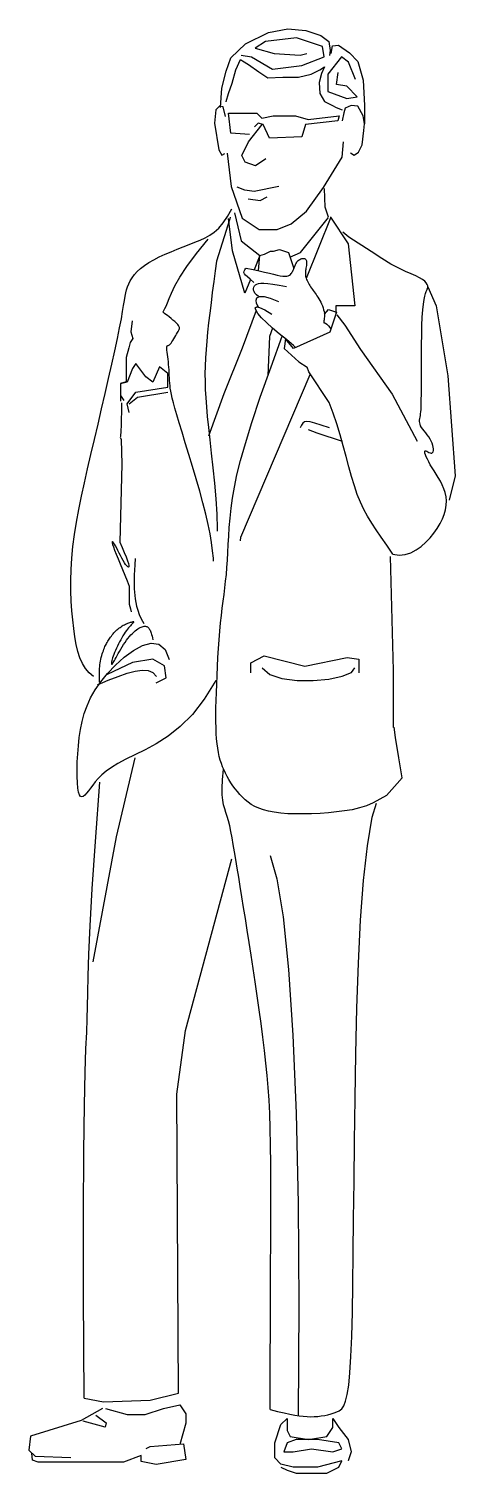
# Model space of a CAD drawing. Extents: x 226.72 to 227.23, y 98.62 to 100.34.
import ezdxf

# ---------------------------------------------------------------- set-up
doc = ezdxf.new("R2010")
doc.units = 0
doc.header["$MEASUREMENT"] = 0
doc.layers.get('0').update_dxf_attribs({"linetype": 'CONTINUOUS'})

# ---------------------------------------------------------------- blocks, each defined once
blk = doc.blocks.new('MAN-1')
for p, q in [((-6.829, 2.778), (-7.843, 2.199)), ((-6.684, 2.778), (-5.67, 2.488)), ((-4.801, 2.488), (-3.932, 2.778)), ((-3.932, 2.778), (-3.159, 2.948)), ((-3.159, 2.948), (-2.869, 2.514)), ((-7.843, 2.199), (-10.247, 1.449)), ((-5.67, 2.488), (-4.801, 2.488)), ((-2.869, 2.079), (-3.159, 1.065)), ((-2.869, 2.514), (-2.869, 2.079)), ((-10.247, 1.449), (-10.329, 0.791))]:
    blk.add_line(p, q)
for points in [[(-1.238, 64.656), (-1.167, 65.574), (-0.956, 66.386), (-0.744, 67.021), (-0.038, 67.692), (1.056, 68.222), (1.974, 68.398), (2.821, 68.327), (3.527, 68.08), (3.915, 67.798), (3.985, 67.374), (3.95, 67.127)], [(-0.246, 67.146), (0.247, 67.064), (1.233, 66.489), (2.629, 66.653), (3.698, 67.064), (3.615, 67.558), (2.383, 67.969), (0.904, 67.804), (0.411, 67.475), (1.315, 67.229), (2.547, 67.146), (2.876, 67.229)], [(4.021, 67.233), (4.091, 67.586), (4.374, 67.621), (4.903, 67.268), (5.291, 66.845), (5.538, 65.962), (5.609, 64.762), (5.609, 63.879)], [(-0.954, 64.93), (-0.956, 64.938), (-0.85, 65.327), (-0.673, 65.821), (-0.497, 66.456), (-0.285, 66.951), (-0.179, 66.88), (0.103, 66.704), (0.597, 66.351), (1.021, 66.068), (1.727, 66.103), (2.468, 66.103), (3.068, 66.245), (3.491, 66.456), (3.703, 66.598), (3.562, 66.28), (3.456, 65.856), (3.491, 65.327), (3.703, 64.938), (4.091, 64.762), (4.268, 64.656), (4.55, 64.55)], [(5.177, 65.995), (4.848, 66.818), (4.519, 67.064), (3.862, 66.242), (3.862, 65.42), (4.766, 65.091), (5.259, 65.173), (4.766, 65.667), (4.273, 65.749), (4.355, 66.324)], [(-0.991, 64.232), (-1.097, 64.691), (-1.273, 64.727), (-1.45, 64.55), (-1.52, 63.915), (-1.309, 62.644), (-1.167, 62.397), (-1.026, 62.467)], [(4.938, 62.503), (5.115, 62.397), (5.327, 62.538), (5.503, 62.891), (5.574, 63.562), (5.609, 63.879), (5.538, 64.268), (5.291, 64.727), (4.974, 64.762), (4.691, 64.621), (4.621, 64.409), (4.55, 64.021)], [(0.148, 63.383), (-0.739, 63.442), (-0.857, 64.388), (0.503, 64.388), (0.739, 64.152), (1.271, 64.27), (2.335, 64.27), (2.927, 64.092), (4.405, 64.27), (4.345, 64.033), (2.808, 63.856), (2.631, 63.264), (1.094, 63.205), (0.798, 63.856), (0.562, 63.915), (0.384, 63.738)], [(0.919, 62.217), (0.43, 61.891), (-0.059, 62.054), (-0.222, 62.38), (0.104, 63.033), (0.756, 63.848)], [(-0.916, 62.491), (-0.723, 60.906), (-0.2, 59.397), (0.599, 58.864), (1.464, 58.864), (2.129, 59.131), (2.861, 59.73), (3.66, 60.862), (4.541, 62.291), (4.607, 63.023)], [(1.539, 60.895), (0.361, 60.658), (-0.078, 60.731), (-0.444, 60.877)], [(3.896, 59.438), (3.741, 59.925), (3.706, 60.807)], [(-7.267, 37.599), (-7.474, 37.768), (-7.647, 37.973), (-7.791, 38.212), (-7.909, 38.484), (-8.005, 38.788), (-8.083, 39.121), (-8.148, 39.483), (-8.201, 39.871), (-8.248, 40.284), (-8.286, 40.721), (-8.315, 41.18), (-8.331, 41.662), (-8.333, 42.163), (-8.319, 42.684), (-8.287, 43.223), (-8.235, 43.779), (-8.162, 44.35), (-8.069, 44.938), (-7.958, 45.544), (-7.832, 46.168), (-7.693, 46.811), (-7.542, 47.474), (-7.383, 48.158), (-7.217, 48.864), (-7.046, 49.59), (-6.874, 50.326), (-6.705, 51.057), (-6.541, 51.771), (-6.387, 52.453), (-6.247, 53.09), (-6.123, 53.67), (-6.02, 54.177), (-5.939, 54.604), (-5.877, 54.956), (-5.83, 55.245), (-5.793, 55.483), (-5.761, 55.679), (-5.729, 55.846), (-5.693, 55.993), (-5.648, 56.134), (-5.589, 56.275), (-5.515, 56.419), (-5.424, 56.565), (-5.312, 56.711), (-5.18, 56.857), (-5.024, 57.002), (-4.843, 57.144), (-4.634, 57.283), (-4.398, 57.419), (-4.14, 57.55), (-3.864, 57.677), (-3.577, 57.8), (-3.286, 57.918), (-2.996, 58.032), (-2.714, 58.142), (-2.445, 58.247), (-2.195, 58.35), (-1.96, 58.458), (-1.738, 58.583), (-1.525, 58.736), (-1.317, 58.927), (-1.11, 59.167), (-0.902, 59.467), (-0.688, 59.837)], [(0.082, 60.322), (0.657, 60.24), (0.986, 60.405)], [(-0.769, 59.442), (-0.781, 59.369), (-1.418, 57.355), (-1.483, 56.886), (-1.551, 56.378), (-1.618, 55.862), (-1.681, 55.362), (-1.74, 54.882), (-1.794, 54.421), (-1.842, 53.978), (-1.883, 53.551), (-1.916, 53.141), (-1.942, 52.745), (-1.959, 52.363), (-1.967, 51.991), (-1.965, 51.622), (-1.954, 51.244), (-1.932, 50.847), (-1.9, 50.42), (-1.858, 49.953), (-1.806, 49.435), (-1.742, 48.856), (-1.669, 48.209), (-1.592, 47.512), (-1.519, 46.784), (-1.457, 46.046), (-1.412, 45.319), (-1.393, 44.623), (-1.395, 44.512)], [(0.189, 56.477), (-0.068, 55.832), (-0.662, 57.846), (-0.844, 59.376)], [(-0.569, 59.65), (-0.242, 58.311), (0.644, 57.615), (0.858, 57.686), (1.142, 57.829), (1.285, 57.829), (1.57, 57.9), (1.997, 57.757), (2.251, 56.996)], [(2.068, 57.543), (2.567, 57.757), (3.893, 59.434)], [(3.984, 59.457), (4.006, 59.445), (2.843, 56.525)], [(3.988, 59.439), (4.828, 58.173), (5.15, 55.22), (4.249, 55.22), (4.249, 54.81)], [(6.953, 43.411), (7.249, 43.372), (7.533, 43.399), (7.804, 43.482), (8.061, 43.612), (8.301, 43.779), (8.523, 43.975), (8.725, 44.189), (8.906, 44.413), (9.063, 44.638), (9.196, 44.863), (9.306, 45.086), (9.391, 45.306), (9.451, 45.523), (9.487, 45.735), (9.497, 45.943), (9.482, 46.144), (9.442, 46.339), (9.381, 46.527), (9.303, 46.708), (9.212, 46.884), (9.114, 47.052), (9.012, 47.215), (8.912, 47.372), (8.817, 47.523), (8.732, 47.668), (8.657, 47.804), (8.594, 47.931), (8.543, 48.044), (8.505, 48.142), (8.481, 48.222), (8.471, 48.281), (8.476, 48.319), (8.496, 48.332), (8.528, 48.326), (8.57, 48.307), (8.618, 48.281), (8.669, 48.253), (8.72, 48.229), (8.768, 48.216), (8.809, 48.218), (8.842, 48.241), (8.865, 48.284), (8.878, 48.342), (8.88, 48.415), (8.872, 48.498), (8.852, 48.589), (8.82, 48.686), (8.776, 48.786), (8.72, 48.886), (8.656, 48.986), (8.585, 49.083), (8.513, 49.179), (8.443, 49.271), (8.377, 49.359), (8.32, 49.443), (8.275, 49.521), (8.245, 49.593), (8.228, 49.661), (8.223, 49.727), (8.225, 49.792), (8.234, 49.859), (8.247, 49.93), (8.262, 50.006), (8.275, 50.089), (8.286, 50.182), (8.295, 50.291), (8.301, 50.422), (8.305, 50.582), (8.307, 50.775), (8.308, 51.009), (8.309, 51.291), (8.309, 51.625), (8.309, 52.016), (8.31, 52.449), (8.312, 52.909), (8.317, 53.379), (8.325, 53.843), (8.337, 54.284), (8.354, 54.686), (8.376, 55.032), (8.403, 55.311), (8.436, 55.528), (8.47, 55.692), (8.505, 55.813), (8.538, 55.902), (8.568, 55.967), (8.592, 56.019), (8.609, 56.068), (8.616, 56.121), (8.61, 56.18), (8.585, 56.245), (8.539, 56.316), (8.466, 56.391), (8.362, 56.472), (8.223, 56.558), (8.046, 56.648), (7.824, 56.745), (7.555, 56.861), (7.235, 57.011), (6.859, 57.209), (6.424, 57.472), (5.924, 57.812), (4.872, 58.492), (4.587, 58.734)], [(-1.56, 43.086), (-1.568, 43.22), (-1.603, 43.578), (-1.653, 43.961), (-1.723, 44.375), (-1.813, 44.824), (-1.926, 45.315), (-2.063, 45.85), (-2.218, 46.416), (-2.386, 47), (-2.56, 47.586), (-2.734, 48.16), (-2.902, 48.706), (-3.058, 49.21), (-3.194, 49.657), (-3.307, 50.036), (-3.398, 50.352), (-3.47, 50.614), (-3.524, 50.83), (-3.564, 51.011), (-3.593, 51.165), (-3.614, 51.301), (-3.628, 51.427), (-3.639, 51.553), (-3.648, 51.678), (-3.655, 51.803), (-3.661, 51.929), (-3.667, 52.055), (-3.674, 52.181), (-3.682, 52.307), (-3.692, 52.433), (-3.704, 52.559), (-3.718, 52.684), (-3.733, 52.803), (-3.747, 52.916), (-3.761, 53.019), (-3.771, 53.11), (-3.778, 53.186), (-3.781, 53.245), (-3.778, 53.286), (-3.77, 53.313), (-3.757, 53.328), (-3.738, 53.338), (-3.715, 53.346), (-3.688, 53.357), (-3.656, 53.376), (-3.62, 53.407), (-3.58, 53.453), (-3.537, 53.511), (-3.492, 53.58), (-3.447, 53.655), (-3.401, 53.733), (-3.356, 53.811), (-3.314, 53.885), (-3.275, 53.953), (-3.239, 54.011), (-3.21, 54.061), (-3.188, 54.105), (-3.177, 54.147), (-3.176, 54.189), (-3.189, 54.233), (-3.217, 54.282), (-3.262, 54.337), (-3.324, 54.402), (-3.401, 54.474), (-3.486, 54.548), (-3.576, 54.623), (-3.666, 54.696), (-3.75, 54.762), (-3.824, 54.819), (-3.884, 54.864), (-3.924, 54.895), (-3.946, 54.919), (-3.95, 54.944), (-3.938, 54.978), (-3.911, 55.029), (-3.87, 55.106), (-3.816, 55.216), (-3.751, 55.368), (-3.671, 55.57), (-3.56, 55.834), (-3.395, 56.169), (-3.157, 56.586), (-2.822, 57.097), (-2.371, 57.712), (-1.819, 58.397)], [(-0.013, 57.024), (0.316, 56.958), (0.609, 56.894), (0.866, 56.833), (1.091, 56.776), (1.287, 56.727), (1.456, 56.686), (1.6, 56.656), (1.723, 56.638), (1.826, 56.634), (1.912, 56.641), (1.983, 56.659), (2.041, 56.685), (2.087, 56.718), (2.124, 56.756), (2.154, 56.796), (2.179, 56.836), (2.2, 56.876), (2.218, 56.916), (2.234, 56.954), (2.249, 56.993), (2.264, 57.031), (2.278, 57.069), (2.294, 57.109), (2.311, 57.149), (2.33, 57.19), (2.352, 57.231), (2.376, 57.272), (2.402, 57.311), (2.432, 57.348), (2.465, 57.382), (2.5, 57.412), (2.539, 57.437), (2.581, 57.457), (2.625, 57.47), (2.669, 57.477), (2.712, 57.478), (2.752, 57.47), (2.787, 57.456), (2.817, 57.433), (2.839, 57.401), (2.853, 57.361), (2.859, 57.313), (2.859, 57.259), (2.854, 57.201), (2.846, 57.14), (2.836, 57.078), (2.825, 57.016), (2.815, 56.956), (2.807, 56.899), (2.802, 56.845), (2.799, 56.793), (2.8, 56.742), (2.804, 56.691), (2.812, 56.641), (2.823, 56.589), (2.839, 56.536), (2.859, 56.481), (2.884, 56.424), (2.912, 56.366), (2.943, 56.306), (2.977, 56.246), (3.013, 56.186), (3.051, 56.126), (3.091, 56.067), (3.132, 56.009), (3.174, 55.951), (3.217, 55.893), (3.261, 55.833), (3.305, 55.771), (3.35, 55.706), (3.394, 55.637), (3.439, 55.563), (3.484, 55.484), (3.528, 55.4), (3.569, 55.313), (3.608, 55.223), (3.641, 55.133), (3.669, 55.042), (3.69, 54.953), (3.704, 54.866), (3.708, 54.782), (3.706, 54.704), (3.7, 54.631), (3.691, 54.567), (3.681, 54.512), (3.674, 54.469), (3.671, 54.438), (3.674, 54.421), (3.685, 54.418), (3.71, 54.415), (3.752, 54.399), (3.815, 54.355), (3.905, 54.268), (4.014, 54.137)], [(0.582, 56.9), (0.644, 57.615), (0.376, 56.945)], [(0.355, 56.343), (0.177, 56.486), (0.046, 56.597), (-0.044, 56.683), (-0.097, 56.752), (-0.116, 56.813), (-0.107, 56.873), (-0.073, 56.94), (-0.02, 57.022)], [(0.572, 55.674), (0.477, 55.747), (0.408, 55.824), (0.362, 55.9), (0.339, 55.976), (0.335, 56.048), (0.35, 56.114), (0.381, 56.174), (0.428, 56.224), (0.49, 56.263), (0.572, 56.29), (0.683, 56.304), (0.828, 56.304), (1.017, 56.29), (1.255, 56.261), (1.55, 56.215), (1.91, 56.152)], [(0.567, 55.163), (0.485, 55.33), (0.457, 55.491), (0.503, 55.605), (0.627, 55.665), (0.836, 55.662), (1.135, 55.588), (1.529, 55.434)], [(8.617, 56.13), (9.01, 55.221), (9.571, 51.888), (9.908, 47.141), (9.627, 45.979)], [(0.46, 55), (-0.195, 53.209), (-1.078, 51.039), (-1.801, 49.029)], [(2.336, 53.248), (2.232, 53.342), (1.902, 53.619), (1.563, 53.897), (1.238, 54.168), (0.948, 54.425), (0.714, 54.661), (0.543, 54.865), (0.443, 55.027), (0.419, 55.136), (0.478, 55.181), (0.626, 55.151), (0.869, 55.035), (1.213, 54.822)], [(0.54, 55.218), (0.523, 55.172)], [(3.706, 54.829), (3.895, 55.056), (4.278, 54.928), (3.959, 53.97), (2.235, 53.203), (1.852, 53.65), (1.788, 53.203), (2.49, 52.564), (2.88, 52.307)], [(-5.43, 54.513), (-5.491, 53.993), (-5.4, 53.666), (-5.521, 53.474), (-5.582, 53.228), (-5.703, 52.764), (-5.703, 51.616), (-5.977, 51.535), (-5.977, 50.688)], [(4.289, 54.799), (4.672, 54.307), (5.423, 53.152), (6.923, 51.023), (8.109, 48.786)], [(7.396, 32.775), (7.157, 32.501), (6.651, 31.937), (6.02, 31.588), (5.709, 31.447), (5.377, 31.339), (5.028, 31.257), (4.662, 31.196), (4.283, 31.148), (3.893, 31.11), (3.496, 31.081), (3.099, 31.062), (2.709, 31.052), (2.33, 31.054), (1.968, 31.067), (1.63, 31.093), (1.322, 31.132), (1.047, 31.184), (0.805, 31.249), (0.59, 31.326), (0.399, 31.413), (0.23, 31.511), (0.078, 31.617), (-0.061, 31.732), (-0.19, 31.854), (-0.312, 31.982), (-0.428, 32.116), (-0.538, 32.255), (-0.641, 32.397), (-0.738, 32.542), (-0.829, 32.69), (-0.913, 32.84), (-0.991, 32.99), (-1.063, 33.141), (-1.129, 33.294), (-1.188, 33.451), (-1.242, 33.616), (-1.289, 33.79), (-1.329, 33.976), (-1.364, 34.176), (-1.392, 34.393), (-1.414, 34.628), (-1.43, 34.882), (-1.441, 35.155), (-1.446, 35.449), (-1.447, 35.763), (-1.444, 36.098), (-1.436, 36.454), (-1.425, 36.831), (-1.411, 37.229), (-1.394, 37.644), (-1.374, 38.068), (-1.35, 38.497), (-1.324, 38.924), (-1.294, 39.344), (-1.261, 39.75), (-1.225, 40.138), (-1.186, 40.502), (-1.145, 40.846), (-1.104, 41.175), (-1.062, 41.495), (-1.023, 41.809), (-0.986, 42.125), (-0.953, 42.445), (-0.925, 42.777), (-0.902, 43.123), (-0.883, 43.486), (-0.864, 43.867), (-0.841, 44.267), (-0.812, 44.688), (-0.774, 45.13), (-0.724, 45.595), (-0.658, 46.083), (-0.571, 46.603), (-0.45, 47.185), (-0.282, 47.866), (-0.05, 48.683), (0.259, 49.673), (0.66, 50.874), (1.168, 52.321), (1.7, 53.785)], [(1.245, 54.162), (1.09, 53.772), (1.023, 51.91)], [(-5.575, 50.154), (-5.655, 50.556), (-5.254, 51.119), (-3.728, 51.36), (-3.728, 52.003), (-4.13, 52.325), (-4.451, 51.601), (-4.772, 51.842), (-5.254, 52.486), (-5.415, 52.244), (-5.655, 51.601), (-5.977, 51.521), (-5.977, 50.958), (-5.816, 50.717)], [(2.971, 52.092), (2.88, 52.307)], [(-0.279, 44.046), (-0.257, 44.213), (3.031, 51.953)], [(6.953, 43.411), (6.666, 43.836), (6.406, 44.216), (6.169, 44.565), (5.954, 44.893), (5.758, 45.214), (5.58, 45.539), (5.417, 45.88), (5.267, 46.25), (5.128, 46.658), (4.996, 47.1), (4.867, 47.57), (4.737, 48.062), (4.601, 48.569), (4.457, 49.085), (4.3, 49.604), (4.126, 50.12), (3.933, 50.627), (2.963, 52.092)], [(-5.575, 50.556), (-5.174, 50.878), (-3.728, 51.119)], [(-5.936, 50.606), (-5.935, 50.507), (-5.936, 50.171), (-5.94, 49.847), (-5.95, 49.543), (-5.965, 49.265), (-5.985, 49.021), (-5.994, 48.958)], [(3.949, 49.423), (3.552, 49.555), (3.251, 49.649), (3.03, 49.705), (2.872, 49.724), (2.762, 49.705), (2.682, 49.649), (2.615, 49.555), (2.547, 49.423)], [(-5.976, 48.941), (-5.943, 48.863), (-5.92, 47.693), (-6.006, 43.983), (-5.9, 43.736), (-5.8, 43.497), (-5.713, 43.28), (-5.646, 43.097), (-5.604, 42.96), (-5.585, 42.866), (-5.586, 42.812), (-5.604, 42.794), (-5.637, 42.808), (-5.682, 42.851), (-5.735, 42.917), (-5.793, 43.004), (-5.855, 43.106), (-5.917, 43.221), (-5.98, 43.342), (-6.043, 43.466), (-6.103, 43.587), (-6.16, 43.701), (-6.214, 43.803), (-6.262, 43.888), (-6.304, 43.952), (-6.337, 43.993), (-6.361, 44.007), (-6.372, 43.993), (-6.37, 43.949), (-6.352, 43.871), (-6.317, 43.758), (-6.262, 43.607), (-6.187, 43.417), (-6.095, 43.195), (-5.993, 42.949), (-5.884, 42.687), (-5.774, 42.417), (-5.667, 42.146), (-5.569, 41.884), (-5.569, 41.038), (-5.503, 40.813), (-5.469, 40.675)], [(2.937, 49.35), (3.338, 49.19), (4.543, 48.788)], [(6.833, 43.297), (6.97, 37.88), (6.97, 35.171)], [(-5.286, 43.199), (-5.306, 42.904), (-5.321, 42.65), (-5.331, 42.431), (-5.337, 42.24), (-5.337, 42.069), (-5.334, 41.912), (-5.327, 41.761), (-5.317, 41.611), (-5.303, 41.453), (-5.284, 41.289), (-5.255, 41.116), (-5.215, 40.934), (-5.16, 40.744), (-5.087, 40.544), (-4.994, 40.335), (-4.877, 40.116)], [(-6.983, 37.316), (-6.983, 37.482), (-6.982, 37.627), (-6.981, 37.755), (-6.978, 37.868), (-6.974, 37.97), (-6.967, 38.064), (-6.958, 38.153), (-6.946, 38.239), (-6.931, 38.326), (-6.912, 38.413), (-6.892, 38.499), (-6.869, 38.584), (-6.845, 38.666), (-6.819, 38.745), (-6.794, 38.82), (-6.768, 38.889), (-6.743, 38.953), (-6.718, 39.013), (-6.692, 39.068), (-6.667, 39.119), (-6.64, 39.169), (-6.613, 39.217), (-6.584, 39.266), (-6.553, 39.314), (-6.521, 39.364), (-6.487, 39.415), (-6.45, 39.466), (-6.413, 39.518), (-6.373, 39.569), (-6.332, 39.62), (-6.289, 39.67), (-6.244, 39.718), (-6.198, 39.764), (-6.151, 39.808), (-6.103, 39.85), (-6.053, 39.89), (-6.002, 39.928), (-5.951, 39.963), (-5.899, 39.996), (-5.846, 40.027), (-5.793, 40.055), (-5.74, 40.081), (-5.688, 40.105), (-5.637, 40.125), (-5.589, 40.144), (-5.543, 40.16), (-5.501, 40.173), (-5.464, 40.184), (-5.431, 40.193), (-5.403, 40.199), (-5.381, 40.202), (-5.363, 40.203), (-5.352, 40.2), (-5.347, 40.195), (-5.347, 40.186), (-5.354, 40.174), (-5.367, 40.158), (-5.385, 40.139), (-5.41, 40.115), (-5.439, 40.085), (-5.474, 40.051), (-5.512, 40.01), (-5.554, 39.962), (-5.6, 39.907), (-5.648, 39.844), (-5.699, 39.774), (-5.752, 39.697), (-5.806, 39.615), (-5.861, 39.527), (-5.916, 39.435), (-5.971, 39.34), (-6.024, 39.241), (-6.076, 39.139), (-6.127, 39.037), (-6.174, 38.935), (-6.219, 38.835), (-6.259, 38.738), (-6.296, 38.646), (-6.328, 38.559), (-6.354, 38.48), (-6.375, 38.41), (-6.39, 38.349), (-6.4, 38.297), (-6.406, 38.254), (-6.407, 38.22), (-6.405, 38.196), (-6.399, 38.181), (-6.391, 38.176), (-6.38, 38.181), (-6.366, 38.196), (-6.348, 38.221), (-6.327, 38.256), (-6.301, 38.302), (-6.27, 38.358), (-6.234, 38.424), (-6.192, 38.501), (-6.144, 38.589), (-6.09, 38.685), (-6.031, 38.788), (-5.969, 38.894), (-5.903, 39.002), (-5.835, 39.11), (-5.765, 39.214), (-5.694, 39.314), (-5.623, 39.407), (-5.553, 39.492), (-5.484, 39.57), (-5.415, 39.641), (-5.348, 39.705), (-5.283, 39.762), (-5.22, 39.811), (-5.16, 39.854), (-5.102, 39.89), (-5.048, 39.919), (-4.997, 39.943), (-4.948, 39.96), (-4.903, 39.972), (-4.861, 39.979), (-4.823, 39.982), (-4.788, 39.98), (-4.756, 39.974), (-4.727, 39.964), (-4.701, 39.951), (-4.678, 39.933), (-4.656, 39.912), (-4.635, 39.888), (-4.616, 39.86), (-4.597, 39.828), (-4.578, 39.793), (-4.56, 39.752), (-4.541, 39.706), (-4.522, 39.652), (-4.502, 39.588), (-4.481, 39.515), (-4.46, 39.429), (-4.437, 39.33)], [(-1.459, 37.399), (-2.001, 36.512), (-2.567, 35.79), (-3.145, 35.211), (-3.72, 34.752), (-4.28, 34.389), (-4.81, 34.102), (-5.298, 33.865), (-5.731, 33.658), (-6.099, 33.461), (-6.405, 33.27), (-6.658, 33.087), (-6.866, 32.911), (-7.036, 32.742), (-7.177, 32.582), (-7.296, 32.431), (-7.4, 32.288), (-7.497, 32.157), (-7.587, 32.041), (-7.671, 31.949), (-7.747, 31.888), (-7.815, 31.864), (-7.874, 31.884), (-7.926, 31.957), (-7.968, 32.088), (-8, 32.282), (-8.024, 32.533), (-8.036, 32.83), (-8.039, 33.165), (-8.03, 33.528), (-8.01, 33.91), (-7.978, 34.302), (-7.934, 34.693), (-7.877, 35.077), (-7.801, 35.455), (-7.7, 35.828), (-7.567, 36.201), (-7.397, 36.574), (-7.183, 36.953), (-6.919, 37.338), (-6.599, 37.733), (-6.221, 38.134), (-5.802, 38.514), (-5.365, 38.837), (-4.93, 39.069), (-4.521, 39.176), (-4.158, 39.123), (-3.865, 38.876), (-3.662, 38.401)], [(0.207, 37.767), (0.207, 38.249), (0.849, 38.57), (2.776, 38.088), (4.784, 38.49), (5.346, 38.41), (5.346, 37.767)], [(-7.066, 37.198), (-6.56, 37.413), (-6.093, 37.599), (-5.669, 37.748), (-5.289, 37.85), (-4.956, 37.895), (-4.672, 37.875), (-4.441, 37.779), (-4.263, 37.599)], [(-4.29, 37.292), (-3.809, 37.533), (-3.889, 38.096), (-4.451, 38.418), (-5.415, 38.257), (-6.619, 37.694)], [(0.744, 38), (1.106, 37.688), (1.686, 37.493), (2.403, 37.401), (3.173, 37.399), (3.915, 37.472), (4.547, 37.606), (4.986, 37.786), (5.151, 38)], [(7.396, 32.775), (7.231, 33.73), (7.081, 34.687), (7.013, 35.175)], [(-7.271, 24.019), (-6.17, 29.971), (-5.288, 33.718)], [(1.125, 2.719), (1.127, 3.873), (1.131, 5.162), (1.138, 6.544), (1.145, 7.975), (1.152, 9.412), (1.157, 10.815), (1.16, 12.138), (1.16, 13.341), (1.155, 14.391), (1.144, 15.302), (1.128, 16.098), (1.105, 16.802), (1.074, 17.44), (1.035, 18.035), (0.986, 18.613), (0.929, 19.196), (0.86, 19.804), (0.784, 20.435), (0.699, 21.084), (0.609, 21.742), (0.516, 22.403), (0.419, 23.06), (0.322, 23.706), (0.226, 24.335), (0.132, 24.941), (0.041, 25.522), (-0.047, 26.079), (-0.132, 26.61), (-0.214, 27.116), (-0.292, 27.596), (-0.366, 28.051), (-0.436, 28.479), (-0.501, 28.88), (-0.563, 29.255), (-0.623, 29.604), (-0.681, 29.925), (-0.737, 30.219), (-0.794, 30.486), (-0.852, 30.726), (-0.911, 30.937), (-0.972, 31.125), (-1.032, 31.302), (-1.084, 31.489), (-1.126, 31.702), (-1.152, 31.96), (-1.157, 32.281), (-1.138, 32.684), (-1.09, 33.186)], [(-7.709, 3.256), (-7.737, 8.181), (-7.741, 12.047), (-7.725, 15.003), (-7.696, 17.196), (-7.658, 18.774), (-7.619, 19.886), (-7.583, 20.679), (-7.557, 21.301), (-7.544, 21.891), (-7.534, 22.543), (-7.518, 23.343), (-7.484, 24.378), (-7.422, 25.732), (-7.32, 27.491), (-7.168, 29.74), (-6.955, 32.565)], [(1.125, 2.719), (1.479, 2.632), (1.788, 2.56), (2.058, 2.501), (2.296, 2.456), (2.508, 2.422), (2.701, 2.399), (2.88, 2.386), (3.052, 2.382), (3.222, 2.386), (3.391, 2.397), (3.556, 2.416), (3.717, 2.442), (3.872, 2.474), (4.021, 2.512), (4.161, 2.557), (4.292, 2.606), (4.413, 2.666), (4.524, 2.754), (4.623, 2.896), (4.713, 3.115), (4.792, 3.435), (4.86, 3.88), (4.918, 4.475), (4.965, 5.243), (5.002, 6.202), (5.031, 7.347), (5.054, 8.668), (5.074, 10.153), (5.092, 11.79), (5.111, 13.57), (5.133, 15.482), (5.161, 17.513), (5.198, 19.644), (5.25, 21.815), (5.323, 23.959), (5.426, 26.008), (5.564, 27.892), (5.746, 29.543), (5.978, 30.894), (6.178, 31.573)], [(-7.709, 3.256), (-6.784, 3.088), (-4.57, 3.17), (-3.224, 3.506), (-3.308, 17.726), (-2.888, 20.755), (-0.697, 28.925)], [(1.129, 29.079), (1.448, 27.969), (1.738, 26.152), (1.993, 23.662), (2.203, 20.537), (2.362, 16.813), (2.461, 12.525), (2.493, 7.71), (2.451, 2.405)], [(-7.158, 2.454), (-6.655, 2.084), (-6.701, 1.878), (-7.753, 2.166)], [(1.639, -0.015), (1.929, -0.16), (2.363, -0.304), (3.812, -0.304), (4.102, -0.16), (4.392, -0.015), (4.537, 0.275), (3.378, -0.015), (2.218, -0.015), (1.639, 0.13), (1.349, 0.42), (1.349, 1.144), (1.639, 2.014), (1.929, 2.303), (1.929, 1.724), (2.074, 1.434), (2.943, 1.289), (3.812, 1.434), (4.102, 1.869), (4.102, 2.303), (4.392, 1.869), (4.826, 1.289), (4.971, 0.71), (4.826, 0.275), (4.826, 0.275)], [(-10.329, 0.791), (-10.039, 0.501), (-8.338, 0.445)], [(-4.767, 0.862), (-4.567, 0.971), (-2.988, 1.092), (-2.869, 0.341), (-4.278, 0.102), (-5.002, 0.247), (-5.002, 0.537), (-5.837, 0.211), (-7.431, 0.211), (-9.894, 0.211), (-10.158, 0.314), (-10.184, 0.646)]]:
    blk.add_lwpolyline(points)
blk.add_lwpolyline([(2.363, 1.289), (1.929, 1.144), (1.784, 0.71), (2.218, 0.71), (3.088, 0.855), (4.102, 0.71), (4.537, 0.855), (4.392, 1.144), (3.378, 1.289)], close=True)
blk = doc.blocks.new('FH-HOMEM_1')
at = {"xscale": 2.5, "yscale": 2.5, "zscale": 2.5}
blk.add_blockref('MAN-1', (0, 0), dxfattribs=at)

msp = doc.modelspace()

# ---------------------------------------------------------------- block references
at = {"xscale": 0.01, "yscale": 0.01, "zscale": 0.01}
msp.add_blockref('FH-HOMEM_1', (226.9777, 98.6289), dxfattribs=at)

doc.saveas('drawing.dxf')
